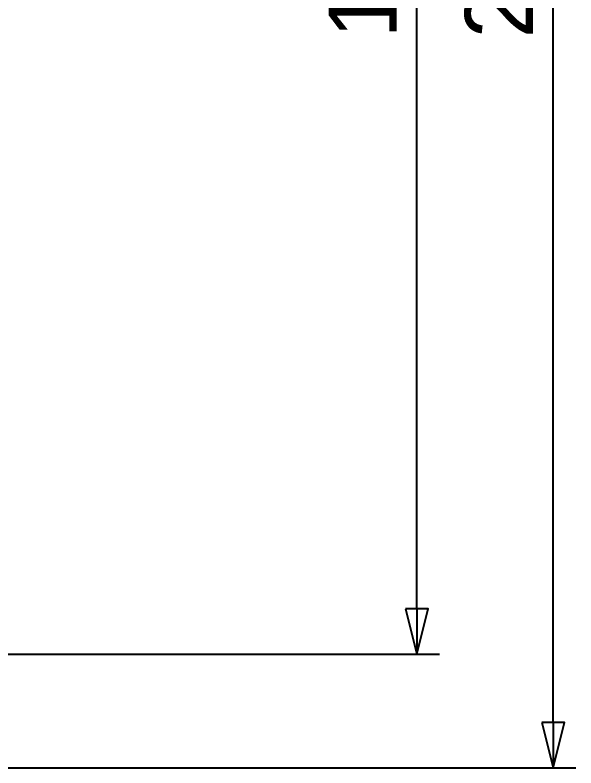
# Model space of a CAD drawing. Header units: millimetres. Extents: x 1391 to 4749, y -272 to 879.
# Drawn here: x 1872.5 to 1946.5, y 244.3 to 343.6 of the extents above; entities that cross this region are included whole.
import ezdxf

# ---------------------------------------------------------------- set-up
doc = ezdxf.new("R2010")
doc.units = ezdxf.units.MM
doc.header["$LTSCALE"] = 3
doc.layers.get('0').update_dxf_attribs({"lineweight": 25})
doc.layers.add('치수(ISO)', color=7, linetype='Continuous', lineweight=25)
doc.styles.add('레이블 문자 (JIS)', font='')
doc.styles.get('레이블 문자 (JIS)').set_extended_font_data('Gulim')
doc.dimstyles.new('복사 대상기본값 (JIS)', dxfattribs={"dimscale": 3, "dimtxt": 3, "dimasz": 2, "dimexe": 1, "dimexo": 0.5, "dimgap": 0.8, "dimtad": 1, "dimdsep": 46, "dimtxsty": '레이블 문자 (JIS)', "dimblk": 'Filled-1', "dimcen": 0.09, "dimdle": 10, "dimclrd": 256, "dimclre": 256, "dimclrt": 256, "dimazin": 2, "dimtfac": 0.666667, "dimtmove": 0, "dimatfit": 3, "dimldrblk": 'OPEN', "dimfxl": 1, "dimtolj": 1, "dimtzin": 0, "dimlwd": -1, "dimlwe": -1, "dimarcsym": 0})

# ---------------------------------------------------------------- blocks, each defined once
blk = doc.blocks.new('Filled-1')
at = {"color": 0}
for p, q in [((0, 0), (-1, 0.25)), ((-1, 0.25), (-1, -0.25)), ((-1, 0), (0, 0)), ((-1, -0.25), (0, 0))]:
    blk.add_line(p, q, dxfattribs=at)
at = {"color": 0, "flags": 128}
blk.add_lwpolyline([(-1, -0.25), (0, 0), (-1, 0.25), (-1, -0.25)], dxfattribs=at)
at = {"color": 0}
blk.add_solid([(-1, -0.25), (0, 0), (-1, 0.25), (-1, -0.25)], dxfattribs=at)
blk = doc.blocks.new('*D13')
at = {"layer": 'Defpoints', "color": 0}
for p in [(1865.801, 456.269), (1943.517, 456.269), (1858.301, 244.269)]:
    blk.add_point(p, dxfattribs=at)
at = {"layer": '치수(ISO)'}
for p, q in [((1867.301, 456.269), (1946.517, 456.269)), ((1943.517, 250.269), (1943.517, 450.269)), ((1859.801, 244.269), (1946.517, 244.269))]:
    blk.add_line(p, q, dxfattribs=at)
at = {"layer": '치수(ISO)', "linetype": 'ByBlock', "xscale": 6, "yscale": 6, "zscale": 6}
for p, rotation in [((1943.517, 456.269), 90), ((1943.517, 244.269), 270)]:
    blk.add_blockref('Filled-1', p, dxfattribs=dict(at, rotation=rotation))
at = {"layer": '치수(ISO)', "insert": (1931.865, 350.329), "char_height": 9, "attachment_point": 2, "rotation": 90, "style": '레이블 문자 (JIS)'}
blk.add_mtext('\\A1;212', dxfattribs=at)
blk = doc.blocks.new('_Open')
at = {"color": 0, "linetype": 'ByBlock', "lineweight": -2}
for p, q in [((-1, 0.167), (0, 0)), ((-1, -0.167), (0, 0)), ((0, 0), (-1, 0))]:
    blk.add_line(p, q, dxfattribs=at)
blk = doc.blocks.new('*D14')
at = {"layer": 'Defpoints', "color": 0}
for p in [(1868.801, 441.269), (1925.517, 441.269), (1868.801, 259.269)]:
    blk.add_point(p, dxfattribs=at)
at = {"layer": '치수(ISO)'}
for p, q in [((1870.301, 441.269), (1928.517, 441.269)), ((1925.517, 265.269), (1925.517, 435.269)), ((1870.301, 259.269), (1928.517, 259.269))]:
    blk.add_line(p, q, dxfattribs=at)
at = {"layer": '치수(ISO)', "linetype": 'ByBlock', "xscale": 6, "yscale": 6, "zscale": 6}
for p, rotation in [((1925.517, 441.269), 90), ((1925.517, 259.269), 270)]:
    blk.add_blockref('Filled-1', p, dxfattribs=dict(at, rotation=rotation))
at = {"layer": '치수(ISO)', "insert": (1913.865, 350.329), "char_height": 9, "attachment_point": 2, "rotation": 90, "style": '레이블 문자 (JIS)'}
blk.add_mtext('\\A1;182', dxfattribs=at)

msp = doc.modelspace()

# ---------------------------------------------------------------- dimensions: what is measured, and where the dimension line sits
at = {"layer": '치수(ISO)', "color": 0}
for base, p1, p2, picture, middle in [((1943.517, 456.269), (1858.301, 244.269), (1865.801, 456.269), '*D13', (1943.517, 350.329)), ((1925.517, 441.269), (1868.801, 259.269), (1868.801, 441.269), '*D14', (1925.517, 350.329))]:
    dim = msp.add_linear_dim(base=base, p1=p1, p2=p2, angle=270, dimstyle='복사 대상기본값 (JIS)', override={"dimgap": 0.8, "dimdec": 2, "dimtol": 0, "dimlim": 0, "dimtp": 0, "dimtm": 0, "dimtdec": 2, "dimtofl": 0, "dimatfit": 1}, dxfattribs=at)
    dim.commit()
    dim.dimension.update_dxf_attribs({"geometry": picture, "text_midpoint": middle, "dimtype": 160})

doc.saveas('drawing.dxf')
